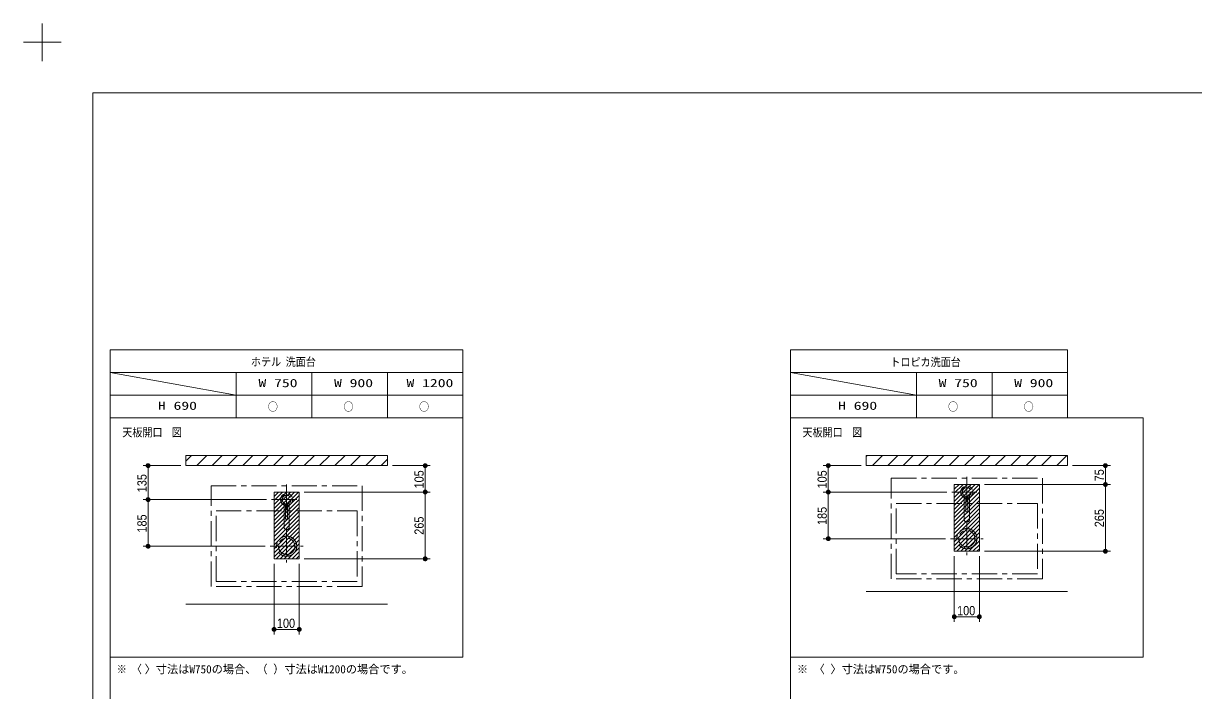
# Model space of a CAD drawing. Units: millimetres, scale not verified. Extents: x -6062 to 6062, y -3045 to 3045.
# Drawn here: x -6062 to -1417, y 397 to 3045 of the extents above; entities that cross this region are included whole.
import ezdxf
from ezdxf.enums import TextEntityAlignment as Align

# ---------------------------------------------------------------- set-up
doc = ezdxf.new("R2010")
doc.units = ezdxf.units.MM
doc.header["$LTSCALE"] = 20
doc.linetypes.add('CHAIN1', pattern=[8, 5, -1, 1, -1])
for name, color, linetype, lineweight in [('0-0_1図面枠', 7, 'Continuous', 9), ('0-4_0', 7, 'Continuous', 9), ('0-5_2寸法-1', 7, 'Continuous', 9), ('0-6_3一般', 7, 'Continuous', 9)]:
    doc.layers.add(name, color=color, linetype=linetype, lineweight=lineweight)
doc.styles.add('ＭＳ ゴシック', font='')
doc.styles.add('ＭＳ Ｐゴシック', font='')
doc.styles.get('ＭＳ ゴシック').set_extended_font_data('MS Gothic')
doc.styles.get('ＭＳ Ｐゴシック').set_extended_font_data('MS PGothic')

# ---------------------------------------------------------------- blocks, each defined once
blk = doc.blocks.new('グループ')
at = {"layer": '0-0_1図面枠'}
for p, q in [((-84000, 57900), (-84000, 60900)), ((-85500, 59400), (-82500, 59400))]:
    blk.add_line(p, q, dxfattribs=at)
blk = doc.blocks.new('グループ-2')
at = {"layer": '0-0_1図面枠'}
blk.add_lwpolyline([(-80000, 55400), (80000, 55400), (80000, -55400), (-80000, -55400)], close=True, dxfattribs=at)
blk = doc.blocks.new('図面枠')
at = {"layer": '0-0_1図面枠'}
for name in ['グループ', 'グループ-2']:
    blk.add_blockref(name, (0, 0), dxfattribs=at)
blk = doc.blocks.new('_Dot')
at = {"layer": '0-4_0'}
for p, q in [((-10, 0), (-20, 0)), ((9.78, 2), (-9.78, 2)), ((7.99, 6), (-7.99, 6)), ((9.16, -3.98), (-9.16, -3.98)), ((6, -7.98), (-6, -7.98))]:
    blk.add_line(p, q, dxfattribs=at)
for points in [[(10, 0), (9.92, 1.25), (9.69, 2.49), (9.3, 3.68), (8.76, 4.82), (8.09, 5.88), (7.29, 6.85), (6.37, 7.71), (5.36, 8.44), (4.26, 9.05), (3.09, 9.51), (1.87, 9.82), (0.63, 9.98), (-0.63, 9.98), (-1.87, 9.82), (-3.09, 9.51), (-4.26, 9.05), (-5.36, 8.44), (-6.37, 7.71), (-7.29, 6.85), (-8.09, 5.88), (-8.76, 4.82), (-9.3, 3.68), (-9.69, 2.49), (-9.92, 1.25), (-10, 0), (0, 0)], [(-10, 0), (-9.92, -1.25), (-9.69, -2.49), (-9.3, -3.68), (-8.76, -4.82), (-8.09, -5.88), (-7.29, -6.85), (-6.37, -7.71), (-5.36, -8.44), (-4.26, -9.05), (-3.09, -9.51), (-1.87, -9.82), (-0.63, -9.98), (0.63, -9.98), (1.87, -9.82), (3.09, -9.51), (4.26, -9.05), (5.36, -8.44), (6.37, -7.71), (7.29, -6.85), (8.09, -5.88), (8.76, -4.82), (9.3, -3.68), (9.69, -2.49), (9.92, -1.25), (10, 0), (0, 0)]]:
    blk.add_lwpolyline(points, close=True, dxfattribs=at)

msp = doc.modelspace()

# ---------------------------------------------------------------- linework, layer by layer
at = {"layer": '0-0_1図面枠'}
for p, q in [((-5717.5, 1750), (-5717.5, -2420)), ((-3017.5, 1750), (-3017.5, -2420)), ((-4317.5, 1660), (-5717.5, 1660)), ((-5717.5, 1660), (-5217.5, 1570)), ((-5217.5, 1480), (-5217.5, 1660)), ((-4917.5, 1480), (-4917.5, 1660)), ((-4617.5, 1480), (-4617.5, 1660)), ((-1917.5, 1660), (-3017.5, 1660)), ((-3017.5, 1660), (-2517.5, 1570)), ((-2517.5, 1480), (-2517.5, 1660)), ((-2217.5, 1480), (-2217.5, 1660)), ((-5717.5, 1570), (-4317.5, 1570)), ((-3017.5, 1570), (-1917.5, 1570))]:
    msp.add_line(p, q, dxfattribs=at)
for points in [[(-5717.5, 1750), (-4317.5, 1750), (-4317.5, 1480), (-5717.5, 1480)], [(-3017.5, 1750), (-1917.5, 1750), (-1917.5, 1480), (-3017.5, 1480)], [(-5717.5, 1480), (-4317.5, 1480), (-4317.5, 530), (-5717.5, 530)], [(-3017.5, 1480), (-1617.5, 1480), (-1617.5, 530), (-3017.5, 530)]]:
    msp.add_lwpolyline(points, close=True, dxfattribs=at)
at = {"layer": '0-5_2寸法-1'}
for p, q in [((-5437.5, 1290), (-5587.5, 1290)), ((-5567.5, 1274.99), (-5567.5, 1170.01)), ((-4597.5, 1290), (-4447.5, 1290)), ((-4467.5, 1274.99), (-4467.5, 1200.01)), ((-2737.5, 1290), (-2887.5, 1290)), ((-2867.5, 1274.99), (-2867.5, 1200.01)), ((-1897.5, 1290), (-1747.5, 1290)), ((-1767.5, 1274.99), (-1767.5, 1230.01)), ((-2247.5, 1215), (-1747.5, 1215)), ((-2247.5, 1215), (-1747.5, 1215)), ((-4947.5, 1185), (-4447.5, 1185)), ((-4947.5, 1185), (-4447.5, 1185)), ((-4467.5, 935.01), (-4467.5, 1169.99)), ((-2397.5, 1185), (-2887.5, 1185)), ((-2397.5, 1185), (-2887.5, 1185)), ((-2867.5, 1015.01), (-2867.5, 1169.99)), ((-1767.5, 965.01), (-1767.5, 1199.99)), ((-5097.5, 1155), (-5587.5, 1155)), ((-5097.5, 1155), (-5587.5, 1155)), ((-5567.5, 985.01), (-5567.5, 1139.99)), ((-2402.5, 1000), (-2887.5, 1000)), ((-5102.5, 970), (-5587.5, 970)), ((-2367.5, 930), (-2367.5, 670)), ((-2267.5, 930), (-2267.5, 670)), ((-2247.5, 950), (-1747.5, 950)), ((-5067.5, 900), (-5067.5, 620)), ((-4967.5, 900), (-4967.5, 620)), ((-4947.5, 920), (-4447.5, 920)), ((-2352.49, 690), (-2282.51, 690)), ((-5052.49, 640), (-4982.51, 640))]:
    msp.add_line(p, q, dxfattribs=at)
at = {"layer": '0-6_3一般'}
for p, q in [((-5417.5, 1307.76), (-5395.26, 1330)), ((-5374.3, 1290), (-5334.3, 1330)), ((-5313.34, 1290), (-5273.34, 1330)), ((-5252.38, 1290), (-5212.38, 1330)), ((-5191.42, 1290), (-5151.42, 1330)), ((-5130.46, 1290), (-5090.46, 1330)), ((-5069.5, 1290), (-5029.5, 1330)), ((-5008.54, 1290), (-4968.54, 1330)), ((-4947.58, 1290), (-4907.58, 1330)), ((-4886.62, 1290), (-4846.62, 1330)), ((-4825.66, 1290), (-4785.66, 1330)), ((-4764.7, 1290), (-4724.7, 1330)), ((-4703.74, 1290), (-4663.74, 1330)), ((-4642.78, 1290), (-4617.5, 1315.28)), ((-2717.5, 1325.52), (-2713.02, 1330)), ((-2692.06, 1290), (-2652.06, 1330)), ((-2631.1, 1290), (-2591.1, 1330)), ((-2570.14, 1290), (-2530.14, 1330)), ((-2509.18, 1290), (-2469.18, 1330)), ((-2448.22, 1290), (-2408.22, 1330)), ((-2387.26, 1290), (-2347.26, 1330)), ((-2326.3, 1290), (-2286.3, 1330)), ((-2265.34, 1290), (-2225.34, 1330)), ((-2204.38, 1290), (-2164.38, 1330)), ((-2143.42, 1290), (-2103.42, 1330)), ((-2082.46, 1290), (-2042.46, 1330)), ((-2021.5, 1290), (-1981.5, 1330)), ((-1960.54, 1290), (-1920.54, 1330)), ((-5417.5, 1290), (-4617.5, 1290)), ((-2717.5, 1290), (-1917.5, 1290)), ((-2367.5, 1212), (-2364.5, 1215)), ((-2367.5, 1196), (-2348.5, 1215)), ((-2367.5, 1180), (-2332.5, 1215)), ((-2367.5, 1164), (-2316.5, 1215)), ((-2367.5, 1148), (-2300.5, 1215)), ((-2367.5, 1132), (-2284.5, 1215)), ((-2367.5, 1116), (-2268.5, 1215)), ((-5067.5, 1184), (-5066.5, 1185)), ((-5067.5, 1168), (-5050.5, 1185)), ((-5067.5, 1152), (-5034.5, 1185)), ((-5067.5, 1136), (-5018.5, 1185)), ((-5067.5, 1120), (-5002.5, 1185)), ((-5067.5, 1104), (-4986.5, 1185)), ((-5067.5, 1088), (-4970.5, 1185)), ((-5067.5, 1072), (-4967.5, 1172)), ((-2367.5, 1100), (-2267.5, 1200)), ((-2367.5, 1084), (-2267.5, 1184)), ((-2367.5, 1068), (-2267.5, 1168)), ((-5067.5, 1056), (-4967.5, 1156)), ((-5067.5, 1040), (-4967.5, 1140)), ((-5067.5, 1024), (-4967.5, 1124)), ((-2367.5, 1052), (-2267.5, 1152)), ((-2367.5, 1036), (-2267.5, 1136)), ((-2367.5, 1020), (-2267.5, 1120)), ((-5067.5, 1008), (-4967.5, 1108)), ((-5067.5, 992), (-4967.5, 1092)), ((-5067.5, 976), (-4967.5, 1076)), ((-2367.5, 1004), (-2267.5, 1104)), ((-2367.5, 988), (-2267.5, 1088)), ((-2367.5, 972), (-2267.5, 1072)), ((-5067.5, 960), (-4967.5, 1060)), ((-5067.5, 944), (-4967.5, 1044)), ((-5067.5, 928), (-4967.5, 1028)), ((-2367.5, 956), (-2267.5, 1056)), ((-2357.5, 950), (-2267.5, 1040)), ((-2341.5, 950), (-2267.5, 1024)), ((-5059.5, 920), (-4967.5, 1012)), ((-5043.5, 920), (-4967.5, 996)), ((-5027.5, 920), (-4967.5, 980)), ((-2325.5, 950), (-2267.5, 1008)), ((-2309.5, 950), (-2267.5, 992)), ((-2293.5, 950), (-2267.5, 976)), ((-5011.5, 920), (-4967.5, 964)), ((-4995.5, 920), (-4967.5, 948)), ((-4979.5, 920), (-4967.5, 932)), ((-2277.5, 950), (-2267.5, 960)), ((-2717.5, 790), (-1917.5, 790)), ((-5417.5, 740), (-4617.5, 740))]:
    msp.add_line(p, q, dxfattribs=at)
at = {"layer": '0-6_3一般', "linetype": 'CHAIN1'}
for p, q in [((-5017.5, 1215), (-5017.5, 1095)), ((-2317.5, 1245), (-2317.5, 1125)), ((-2377.5, 1185), (-2257.5, 1185)), ((-5077.5, 1155), (-4957.5, 1155)), ((-5017.5, 1035), (-5017.5, 905)), ((-2317.5, 1065), (-2317.5, 935)), ((-2382.5, 1000), (-2252.5, 1000)), ((-5082.5, 970), (-4952.5, 970))]:
    msp.add_line(p, q, dxfattribs=at)
at = {"layer": '0-6_3一般'}
for points in [[(-5417.5, 1330), (-4617.5, 1330), (-4617.5, 1290), (-5417.5, 1290)], [(-2717.5, 1330), (-1917.5, 1330), (-1917.5, 1290), (-2717.5, 1290)], [(-2367.5, 1215), (-2267.5, 1215), (-2267.5, 950), (-2367.5, 950)], [(-2367.5, 1215), (-2267.5, 1215), (-2267.5, 950), (-2367.5, 950)], [(-5067.5, 1185), (-4967.5, 1185), (-4967.5, 920), (-5067.5, 920)], [(-5067.5, 1185), (-4967.5, 1185), (-4967.5, 920), (-5067.5, 920)]]:
    msp.add_lwpolyline(points, close=True, dxfattribs=at)
at = {"layer": '0-6_3一般', "linetype": 'CHAIN1'}
for points in [[(-5317.5, 1210), (-4717.5, 1210), (-4717.5, 810), (-5317.5, 810)], [(-2617.5, 1240), (-2017.5, 1240), (-2017.5, 840), (-2617.5, 840)], [(-2597.5, 1140), (-2037.5, 1140), (-2037.5, 860), (-2597.5, 860)], [(-5297.5, 1110), (-4737.5, 1110), (-4737.5, 830), (-5297.5, 830)]]:
    msp.add_lwpolyline(points, close=True, dxfattribs=at)
for points in [[(-2327.5, 1170.64), (-2327.5, 1074.15), (-2327.46, 1073.46), (-2327.33, 1072.75), (-2327.11, 1072.04), (-2326.8, 1071.33), (-2326.38, 1070.63), (-2325.87, 1069.95), (-2325.26, 1069.32), (-2324.57, 1068.73), (-2323.8, 1068.2), (-2322.97, 1067.73), (-2322.09, 1067.34), (-2321.18, 1067.02), (-2320.25, 1066.78), (-2319.32, 1066.61), (-2318.4, 1066.52), (-2317.5, 1066.49), (-2316.6, 1066.52), (-2315.68, 1066.61), (-2314.75, 1066.78), (-2313.82, 1067.02), (-2312.91, 1067.34), (-2312.03, 1067.73), (-2311.2, 1068.2), (-2310.43, 1068.73), (-2309.74, 1069.32), (-2309.13, 1069.95), (-2308.62, 1070.63), (-2308.2, 1071.33), (-2307.89, 1072.04), (-2307.67, 1072.75), (-2307.54, 1073.46), (-2307.5, 1074.15), (-2307.5, 1170.64)], [(-2321.5, 1167.96), (-2321.5, 1107), (-2313.5, 1107), (-2313.5, 1167.96)], [(-5027.5, 1140.64), (-5027.5, 1044.15), (-5027.46, 1043.46), (-5027.33, 1042.75), (-5027.11, 1042.04), (-5026.8, 1041.33), (-5026.38, 1040.63), (-5025.87, 1039.95), (-5025.26, 1039.32), (-5024.57, 1038.73), (-5023.8, 1038.2), (-5022.97, 1037.73), (-5022.09, 1037.34), (-5021.18, 1037.02), (-5020.25, 1036.78), (-5019.32, 1036.61), (-5018.4, 1036.52), (-5017.5, 1036.49), (-5016.6, 1036.52), (-5015.68, 1036.61), (-5014.75, 1036.78), (-5013.82, 1037.02), (-5012.91, 1037.34), (-5012.03, 1037.73), (-5011.2, 1038.2), (-5010.43, 1038.73), (-5009.74, 1039.32), (-5009.13, 1039.95), (-5008.62, 1040.63), (-5008.2, 1041.33), (-5007.89, 1042.04), (-5007.67, 1042.75), (-5007.54, 1043.46), (-5007.5, 1044.15), (-5007.5, 1140.64)], [(-5021.5, 1137.96), (-5021.5, 1077), (-5013.5, 1077), (-5013.5, 1137.96)]]:
    msp.add_lwpolyline(points, dxfattribs=at)
for centre, radius in [((-2317.5, 1185), 24), ((-5017.5, 1155), 24), ((-5017.5, 1155), 17.5), ((-2317.5, 1185), 17.5), ((-2317.5, 1000), 40), ((-2317.5, 1000), 32.5), ((-5017.5, 970), 40), ((-5017.5, 970), 32.5)]:
    msp.add_circle(centre, radius, dxfattribs=at)

# ---------------------------------------------------------------- block references
at = {"layer": '0-0_1図面枠', "xscale": 0.05, "yscale": 0.05}
msp.add_blockref('図面枠', (-1787.5, 0), dxfattribs=at)
at = {"layer": '0-5_2寸法-1', "xscale": 0.7503418, "yscale": 0.7503418}
for p, rotation in [((-5567.5, 1290), 90), ((-4467.5, 1290), 90), ((-2867.5, 1290), 90), ((-1767.5, 1290), 90), ((-1767.5, 1215), 270), ((-1767.5, 1215), 90), ((-5567.5, 1155), 270), ((-5567.5, 1155), 90), ((-4467.5, 1185), 270), ((-4467.5, 1185), 90), ((-2867.5, 1185), 270), ((-2867.5, 1185), 90), ((-5567.5, 970), 270), ((-2867.5, 1000), 270), ((-4467.5, 920), 270), ((-1767.5, 950), 270), ((-2367.5, 690), 180), ((-5067.5, 640), 180)]:
    msp.add_blockref('_Dot', p, dxfattribs=dict(at, rotation=rotation))
for p in [(-2267.5, 690), (-4967.5, 640)]:
    msp.add_blockref('_Dot', p, dxfattribs=at)

# ---------------------------------------------------------------- texts
at = {"layer": '0-0_1図面枠', "style": 'ＭＳ ゴシック'}
for s, width, p in [('ホテル', 0.9, (-5159.45, 1675.81)), ('洗面台', 0.9, (-5021.34, 1675.81)), ('トロピカ洗面台', 0.9, (-2621.09, 1674.66)), ('W 750', 1.4, (-5129.45, 1591.59)), ('W 900', 1.4, (-4829.45, 1591.59)), ('W 1200', 1.4, (-4541.75, 1591.59)), ('W 750', 1.4, (-2429.45, 1591.59)), ('W 900', 1.4, (-2129.45, 1591.59)), ('H 690', 1.4, (-5528.49, 1501.59)), ('○', 0.9, (-5092.09, 1497.53)), ('○', 0.9, (-4792.09, 1497.53)), ('○', 0.9, (-4492.09, 1497.53)), ('H 690', 1.4, (-2828.49, 1501.59)), ('○', 0.9, (-2392.09, 1497.53)), ('○', 0.9, (-2092.09, 1497.53)), ('天板開口', 0.9, (-5670, 1395.64)), ('図', 0.9, (-5473.27, 1395.64)), ('天板開口', 0.9, (-2970, 1395.64)), ('図', 0.9, (-2773.27, 1395.64)), ('※ 〈', 0.9, (-5692.1, 455.81))]:
    msp.add_text(s, height=32.55, dxfattribs=dict(at, width=width)).set_placement(p, align=Align.BOTTOM_LEFT)
for s, p in [(' 〉寸法はW750の場合、（ ）寸法はW1200の場合です。', (-5603.34, 455.81)), ('※ 〈 〉寸法はW750の場合です。', (-2992.1, 455.81))]:
    msp.add_text(s, height=32.55, dxfattribs=at).set_placement(p, align=Align.BOTTOM_LEFT)
at = {"layer": '0-5_2寸法-1', "style": 'ＭＳ Ｐゴシック', "width": 0.9}
for s, p in [('135', (-5562.54, 1184.28)), ('105', (-4462.54, 1199.28)), ('105', (-2862.54, 1199.28)), ('75', (-1762.44, 1227.52)), ('185', (-2862.54, 1054.28)), ('265', (-1762.44, 1045.61)), ('185', (-5562.54, 1024.28)), ('265', (-4462.44, 1015.61))]:
    msp.add_text(s, height=36.66, rotation=90, dxfattribs=at).set_placement(p, align=Align.BOTTOM_LEFT)
for p in [(-2356.11, 685.04), (-5056.11, 635.04)]:
    msp.add_text('100', height=36.66, dxfattribs=at).set_placement(p, align=Align.BOTTOM_LEFT)

doc.saveas('drawing.dxf')
